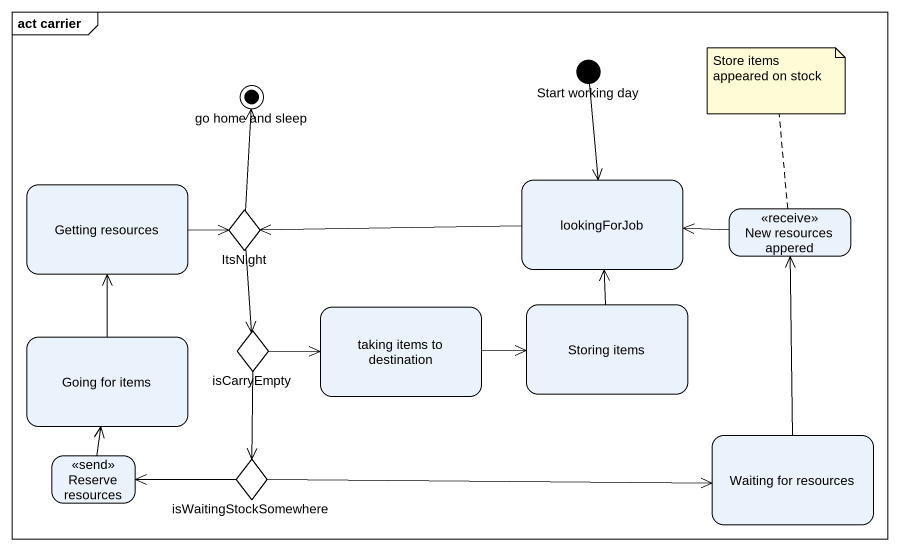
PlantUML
@startuml
mainframe act carrier
hide empty description
state "go home and sleep" as go_home_and_sleep <<end>>
state "Start working day" as Start_working_day <<start>>
state "Getting resources" as Getting_resources
state ItsNight <<choice>>
state lookingForJob
state "New resources appered" as New_resources_appered <<receive>>
state "taking items to destination" as taking_items_to_destination
state "Storing items" as Storing_items
state "Going for items" as Going_for_items
state isCarryEmpty <<choice>>
state "Reserve resources" as Reserve_resources <<send>>
state isWaitingStockSomewhere <<choice>>
state "Waiting for resources" as Waiting_for_resources
Start_working_day --> lookingForJob
Getting_resources -right-> ItsNight
ItsNight -up-> go_home_and_sleep
ItsNight --> isCarryEmpty
lookingForJob -left-> ItsNight
New_resources_appered -left-> lookingForJob
taking_items_to_destination -right-> Storing_items
Storing_items -up-> lookingForJob
Going_for_items -up-> Getting_resources
isCarryEmpty -right-> taking_items_to_destination
isCarryEmpty --> isWaitingStockSomewhere
Reserve_resources -up-> Going_for_items
isWaitingStockSomewhere -left-> Reserve_resources
isWaitingStockSomewhere -right-> Waiting_for_resources
Waiting_for_resources -up-> New_resources_appered
note top of New_resources_appered : Store items appeared on stock
@enduml
